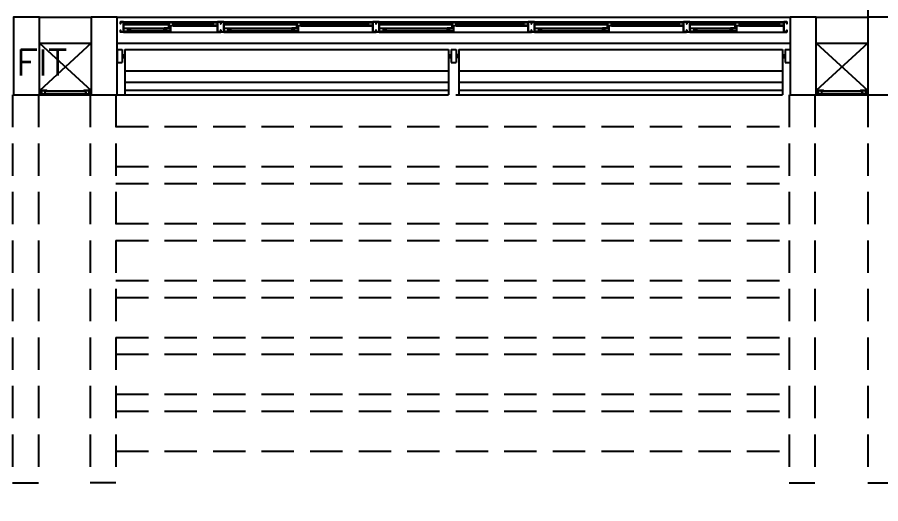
# Model space of a CAD drawing. Header units: millimetres. Extents: x 2801 to 3319, y 1187 to 1422.
# Drawn here: x 3161.98 to 3168.65, y 1264.99 to 1268.75 of the extents above; entities that cross this region are included whole.
import ezdxf

# ---------------------------------------------------------------- set-up
doc = ezdxf.new("R2010")
doc.units = ezdxf.units.MM
doc.linetypes.add('HIDDEN', pattern=[0.375, 0.25, -0.125])
for name, color, linetype in [('AR-ALV', 2, 'Continuous'), ('AR-BRISEPROJ', 1, 'HIDDEN'), ('AR-BRISES', 1, 'Continuous'), ('AR-ESQ', 1, 'Continuous'), ('AR-ESTC', 3, 'Continuous'), ('AR-PEITORIL', 1, 'Continuous'), ('AR-SHAFT', 1, 'Continuous'), ('AR-TALUDE', 1, 'Continuous'), ('AR-TXTCONG', 2, 'Continuous'), ('BR-LINHAS', 1, 'Continuous'), ('BR-MONTANTE', 242, 'Continuous'), ('BR-PAINEL', 1, 'Continuous'), ('BR-SUPORTE', 1, 'Continuous'), ('DT-ESQ-BAGUETE-C', 2, 'Continuous'), ('DT-ESQ-BAGUETE-V', 1, 'Continuous'), ('DT-ESQ-CHAPA DOBRADA-V', 1, 'Continuous'), ('DT-ESQ-PERFIL CADEIRA-C', 2, 'Continuous'), ('DT-ESQ-PERFIL CADEIRA-V', 1, 'Continuous'), ('DT-ESQ-PERFIL U SIMPLES-C', 2, 'Continuous'), ('DT-ESQ-PERFIL U-C', 2, 'Continuous'), ('DT-ESQ-PERFIL U-V', 1, 'Continuous'), ('DT-ESQ-VENEZIANA-C', 2, 'Continuous'), ('DT-ESQ-VENEZIANA-V', 2, 'Continuous'), ('DT-ESQ-VIDRO-C', 2, 'Continuous'), ('PG-PROJ', 1, 'HIDDEN')]:
    doc.layers.add(name, color=color, linetype=linetype)
doc.styles.add('S16', font='simplex.shx', dxfattribs={"width": 1.1, "height": 0.16})

# ---------------------------------------------------------------- blocks, each defined once
blk = doc.blocks.new('EF65-P')
at = {"layer": 'DT-ESQ-BAGUETE-C', "ltscale": 0.1}
for points in [[(0.4225, -0.055), (0.409, -0.055), (0.409, -0.0535), (0.422, -0.0535, 0.414214), (0.4225, -0.053), (0.4225, -0.042, 0.414214), (0.422, -0.0415), (0.409, -0.0415), (0.409, -0.04), (0.4225, -0.04, -0.414214), (0.424, -0.0415), (0.424, -0.0535, -0.414214)], [(0.7015, -0.055), (0.715, -0.055), (0.715, -0.0535), (0.702, -0.0535, -0.414214), (0.7015, -0.053), (0.7015, -0.042, -0.414214), (0.702, -0.0415), (0.715, -0.0415), (0.715, -0.04), (0.7015, -0.04, 0.414214), (0.7, -0.0415), (0.7, -0.0535, 0.414214)], [(1.41, -0.055), (1.3965, -0.055), (1.3965, -0.0535), (1.4095, -0.0535, 0.414214), (1.41, -0.053), (1.41, -0.042, 0.414214), (1.4095, -0.0415), (1.3965, -0.0415), (1.3965, -0.04), (1.41, -0.04, -0.414214), (1.4115, -0.0415), (1.4115, -0.0535, -0.414214)], [(1.9015, -0.055), (1.915, -0.055), (1.915, -0.0535), (1.902, -0.0535, -0.414214), (1.9015, -0.053), (1.9015, -0.042, -0.414214), (1.902, -0.0415), (1.915, -0.0415), (1.915, -0.04), (1.9015, -0.04, 0.414214), (1.9, -0.0415), (1.9, -0.0535, 0.414214)], [(2.61, -0.055), (2.5965, -0.055), (2.5965, -0.0535), (2.6095, -0.0535, 0.414214), (2.61, -0.053), (2.61, -0.042, 0.414214), (2.6095, -0.0415), (2.5965, -0.0415), (2.5965, -0.04), (2.61, -0.04, -0.414214), (2.6115, -0.0415), (2.6115, -0.0535, -0.414214)], [(3.1015, -0.055), (3.115, -0.055), (3.115, -0.0535), (3.102, -0.0535, -0.414214), (3.1015, -0.053), (3.1015, -0.042, -0.414214), (3.102, -0.0415), (3.115, -0.0415), (3.115, -0.04), (3.1015, -0.04, 0.414214), (3.1, -0.0415), (3.1, -0.0535, 0.414214)], [(3.81, -0.055), (3.7965, -0.055), (3.7965, -0.0535), (3.8095, -0.0535, 0.414214), (3.81, -0.053), (3.81, -0.042, 0.414214), (3.8095, -0.0415), (3.7965, -0.0415), (3.7965, -0.04), (3.81, -0.04, -0.414214), (3.8115, -0.0415), (3.8115, -0.0535, -0.414214)], [(4.3015, -0.055), (4.315, -0.055), (4.315, -0.0535), (4.302, -0.0535, -0.414214), (4.3015, -0.053), (4.3015, -0.042, -0.414214), (4.302, -0.0415), (4.315, -0.0415), (4.315, -0.04), (4.3015, -0.04, 0.414214), (4.3, -0.0415), (4.3, -0.0535, 0.414214)], [(4.7975, -0.055), (4.784, -0.055), (4.784, -0.0535), (4.797, -0.0535, 0.414214), (4.7975, -0.053), (4.7975, -0.042, 0.414214), (4.797, -0.0415), (4.784, -0.0415), (4.784, -0.04), (4.7975, -0.04, -0.414214), (4.799, -0.0415), (4.799, -0.0535, -0.414214)], [(5.0765, -0.055), (5.09, -0.055), (5.09, -0.0535), (5.077, -0.0535, -0.414214), (5.0765, -0.053), (5.0765, -0.042, -0.414214), (5.077, -0.0415), (5.09, -0.0415), (5.09, -0.04), (5.0765, -0.04, 0.414214), (5.075, -0.0415), (5.075, -0.0535, 0.414214)], [(0.0735, -0.1), (0.06, -0.1), (0.06, -0.0985), (0.073, -0.0985, 0.414214), (0.0735, -0.098), (0.0735, -0.087, 0.414214), (0.073, -0.0865), (0.06, -0.0865), (0.06, -0.085), (0.0735, -0.085, -0.414214), (0.075, -0.0865), (0.075, -0.0985, -0.414214)], [(0.339, -0.1), (0.3525, -0.1), (0.3525, -0.0985), (0.3395, -0.0985, -0.414214), (0.339, -0.098), (0.339, -0.087, -0.414214), (0.3395, -0.0865), (0.3525, -0.0865), (0.3525, -0.085), (0.339, -0.085, 0.414214), (0.3375, -0.0865), (0.3375, -0.0985, 0.414214)], [(0.8485, -0.1), (0.835, -0.1), (0.835, -0.0985), (0.848, -0.0985, 0.414214), (0.8485, -0.098), (0.8485, -0.087, 0.414214), (0.848, -0.0865), (0.835, -0.0865), (0.835, -0.085), (0.8485, -0.085, -0.414214), (0.85, -0.0865), (0.85, -0.0985, -0.414214)], [(1.3265, -0.1), (1.34, -0.1), (1.34, -0.0985), (1.327, -0.0985, -0.414214), (1.3265, -0.098), (1.3265, -0.087, -0.414214), (1.327, -0.0865), (1.34, -0.0865), (1.34, -0.085), (1.3265, -0.085, 0.414214), (1.325, -0.0865), (1.325, -0.0985, 0.414214)], [(2.0485, -0.1), (2.035, -0.1), (2.035, -0.0985), (2.048, -0.0985, 0.414214), (2.0485, -0.098), (2.0485, -0.087, 0.414214), (2.048, -0.0865), (2.035, -0.0865), (2.035, -0.085), (2.0485, -0.085, -0.414214), (2.05, -0.0865), (2.05, -0.0985, -0.414214)], [(2.5265, -0.1), (2.54, -0.1), (2.54, -0.0985), (2.527, -0.0985, -0.414214), (2.5265, -0.098), (2.5265, -0.087, -0.414214), (2.527, -0.0865), (2.54, -0.0865), (2.54, -0.085), (2.5265, -0.085, 0.414214), (2.525, -0.0865), (2.525, -0.0985, 0.414214)], [(3.2485, -0.1), (3.235, -0.1), (3.235, -0.0985), (3.248, -0.0985, 0.414214), (3.2485, -0.098), (3.2485, -0.087, 0.414214), (3.248, -0.0865), (3.235, -0.0865), (3.235, -0.085), (3.2485, -0.085, -0.414214), (3.25, -0.0865), (3.25, -0.0985, -0.414214)], [(3.7265, -0.1), (3.74, -0.1), (3.74, -0.0985), (3.727, -0.0985, -0.414214), (3.7265, -0.098), (3.7265, -0.087, -0.414214), (3.727, -0.0865), (3.74, -0.0865), (3.74, -0.085), (3.7265, -0.085, 0.414214), (3.725, -0.0865), (3.725, -0.0985, 0.414214)], [(4.4485, -0.1), (4.435, -0.1), (4.435, -0.0985), (4.448, -0.0985, 0.414214), (4.4485, -0.098), (4.4485, -0.087, 0.414214), (4.448, -0.0865), (4.435, -0.0865), (4.435, -0.085), (4.4485, -0.085, -0.414214), (4.45, -0.0865), (4.45, -0.0985, -0.414214)], [(4.714, -0.1), (4.7275, -0.1), (4.7275, -0.0985), (4.7145, -0.0985, -0.414214), (4.714, -0.098), (4.714, -0.087, -0.414214), (4.7145, -0.0865), (4.7275, -0.0865), (4.7275, -0.085), (4.714, -0.085, 0.414214), (4.7125, -0.0865), (4.7125, -0.0985, 0.414214)]]:
    blk.add_lwpolyline(points, format="xyb", close=True, dxfattribs=at)
at = {"layer": 'DT-ESQ-BAGUETE-V', "ltscale": 0.1}
for p, q in [((0.4225, -0.04), (0.7015, -0.04)), ((1.41, -0.04), (1.9015, -0.04)), ((2.61, -0.04), (3.1015, -0.04)), ((3.81, -0.04), (4.3015, -0.04)), ((4.7975, -0.04), (5.0765, -0.04)), ((0.0735, -0.085), (0.339, -0.085)), ((0.8485, -0.085), (1.3265, -0.085)), ((2.0485, -0.085), (2.5265, -0.085)), ((3.2485, -0.085), (3.7265, -0.085)), ((4.4485, -0.085), (4.714, -0.085))]:
    blk.add_line(p, q, dxfattribs=at)
at = {"layer": 'DT-ESQ-CHAPA DOBRADA-V', "ltscale": 0.1}
for p, q in [((0.025, -0.052), (0.374, -0.052)), ((0.025, -0.055), (0.374, -0.055)), ((0.8, -0.052), (1.3615, -0.052)), ((0.8, -0.055), (1.3615, -0.055)), ((2, -0.052), (2.5615, -0.052)), ((2, -0.055), (2.5615, -0.055)), ((3.2, -0.052), (3.7615, -0.052)), ((3.2, -0.055), (3.7615, -0.055)), ((4.4, -0.052), (4.749, -0.052)), ((4.4, -0.055), (4.749, -0.055))]:
    blk.add_line(p, q, dxfattribs=at)
at = {"layer": 'DT-ESQ-PERFIL CADEIRA-C', "ltscale": 0.1}
for p, q in [((0.376, -0.0635), (0.4225, -0.0635)), ((0.75, -0.0635), (0.7015, -0.0635)), ((1.3635, -0.0635), (1.41, -0.0635)), ((1.95, -0.0635), (1.9015, -0.0635)), ((2.5635, -0.0635), (2.61, -0.0635)), ((3.15, -0.0635), (3.1015, -0.0635)), ((3.7635, -0.0635), (3.81, -0.0635)), ((4.35, -0.0635), (4.3015, -0.0635)), ((4.751, -0.0635), (4.7975, -0.0635)), ((5.125, -0.0635), (5.0765, -0.0635)), ((0.025, -0.1085), (0.0735, -0.1085)), ((0.3855, -0.1085), (0.339, -0.1085)), ((0.8, -0.1085), (0.8485, -0.1085)), ((1.373, -0.1085), (1.3265, -0.1085)), ((2, -0.1085), (2.0485, -0.1085)), ((2.573, -0.1085), (2.5265, -0.1085)), ((3.2, -0.1085), (3.2485, -0.1085)), ((3.773, -0.1085), (3.7265, -0.1085)), ((4.4, -0.1085), (4.4485, -0.1085)), ((4.7605, -0.1085), (4.714, -0.1085))]:
    blk.add_line(p, q, dxfattribs=at)
for points in [[(0.4225, -0.062, -1), (0.4225, -0.065), (0.376, -0.065, -0.414214), (0.374, -0.063), (0.374, -0.042, -0.414214), (0.376, -0.04), (0.4075, -0.04, -0.414214), (0.409, -0.0415), (0.409, -0.062)], [(0.409, -0.0635, -0.198913), (0.4079, -0.0631, -0.198913), (0.4075, -0.062), (0.4075, -0.042, 0.414214), (0.407, -0.0415), (0.376, -0.0415, 0.414214), (0.3755, -0.042), (0.3755, -0.063, 0.414214), (0.376, -0.0635)], [(0.7015, -0.065), (0.75, -0.065), (0.75, -0.0635), (0.715, -0.0635, 0.198912), (0.7161, -0.0631, 0.198913), (0.7165, -0.062), (0.7165, -0.042, -0.414214), (0.717, -0.0415), (0.75, -0.0415), (0.75, -0.04), (0.7165, -0.04, 0.414214), (0.715, -0.0415), (0.715, -0.0535), (0.715, -0.055), (0.715, -0.062), (0.7015, -0.062, 1)], [(1.41, -0.062, -1), (1.41, -0.065), (1.3635, -0.065, -0.414214), (1.3615, -0.063), (1.3615, -0.042, -0.414214), (1.3635, -0.04), (1.395, -0.04, -0.414214), (1.3965, -0.0415), (1.3965, -0.062)], [(1.3965, -0.0635, -0.198913), (1.3954, -0.0631, -0.198913), (1.395, -0.062), (1.395, -0.042, 0.414214), (1.3945, -0.0415), (1.3635, -0.0415, 0.414214), (1.363, -0.042), (1.363, -0.063, 0.414214), (1.3635, -0.0635)], [(1.9015, -0.065), (1.95, -0.065), (1.95, -0.0635), (1.915, -0.0635, 0.198912), (1.9161, -0.0631, 0.198913), (1.9165, -0.062), (1.9165, -0.042, -0.414214), (1.917, -0.0415), (1.95, -0.0415), (1.95, -0.04), (1.9165, -0.04, 0.414214), (1.915, -0.0415), (1.915, -0.0535), (1.915, -0.055), (1.915, -0.062), (1.9015, -0.062, 1)], [(2.61, -0.062, -1), (2.61, -0.065), (2.5635, -0.065, -0.414214), (2.5615, -0.063), (2.5615, -0.042, -0.414214), (2.5635, -0.04), (2.595, -0.04, -0.414214), (2.5965, -0.0415), (2.5965, -0.062)], [(2.5965, -0.0635, -0.198913), (2.5954, -0.0631, -0.198913), (2.595, -0.062), (2.595, -0.042, 0.414214), (2.5945, -0.0415), (2.5635, -0.0415, 0.414214), (2.563, -0.042), (2.563, -0.063, 0.414214), (2.5635, -0.0635)], [(3.1015, -0.065), (3.15, -0.065), (3.15, -0.0635), (3.115, -0.0635, 0.198912), (3.1161, -0.0631, 0.198913), (3.1165, -0.062), (3.1165, -0.042, -0.414214), (3.117, -0.0415), (3.15, -0.0415), (3.15, -0.04), (3.1165, -0.04, 0.414214), (3.115, -0.0415), (3.115, -0.0535), (3.115, -0.055), (3.115, -0.062), (3.1015, -0.062, 1)], [(3.81, -0.062, -1), (3.81, -0.065), (3.7635, -0.065, -0.414214), (3.7615, -0.063), (3.7615, -0.042, -0.414214), (3.7635, -0.04), (3.795, -0.04, -0.414214), (3.7965, -0.0415), (3.7965, -0.062)], [(3.7965, -0.0635, -0.198913), (3.7954, -0.0631, -0.198913), (3.795, -0.062), (3.795, -0.042, 0.414214), (3.7945, -0.0415), (3.7635, -0.0415, 0.414214), (3.763, -0.042), (3.763, -0.063, 0.414214), (3.7635, -0.0635)], [(4.3015, -0.065), (4.35, -0.065), (4.35, -0.0635), (4.315, -0.0635, 0.198912), (4.3161, -0.0631, 0.198913), (4.3165, -0.062), (4.3165, -0.042, -0.414214), (4.317, -0.0415), (4.35, -0.0415), (4.35, -0.04), (4.3165, -0.04, 0.414214), (4.315, -0.0415), (4.315, -0.0535), (4.315, -0.055), (4.315, -0.062), (4.3015, -0.062, 1)], [(4.7975, -0.062, -1), (4.7975, -0.065), (4.751, -0.065, -0.414214), (4.749, -0.063), (4.749, -0.042, -0.414214), (4.751, -0.04), (4.7825, -0.04, -0.414214), (4.784, -0.0415), (4.784, -0.062)], [(4.784, -0.0635, -0.198913), (4.7829, -0.0631, -0.198913), (4.7825, -0.062), (4.7825, -0.042, 0.414214), (4.782, -0.0415), (4.751, -0.0415, 0.414214), (4.7505, -0.042), (4.7505, -0.063, 0.414214), (4.751, -0.0635)], [(5.0765, -0.065), (5.125, -0.065), (5.125, -0.0635), (5.09, -0.0635, 0.198912), (5.0911, -0.0631, 0.198913), (5.0915, -0.062), (5.0915, -0.042, -0.414214), (5.092, -0.0415), (5.125, -0.0415), (5.125, -0.04), (5.0915, -0.04, 0.414214), (5.09, -0.0415), (5.09, -0.0535), (5.09, -0.055), (5.09, -0.062), (5.0765, -0.062, 1)], [(0.0735, -0.11), (0.025, -0.11), (0.025, -0.1085), (0.06, -0.1085, -0.198912), (0.0589, -0.1081, -0.198913), (0.0585, -0.107), (0.0585, -0.087, 0.414214), (0.058, -0.0865), (0.025, -0.0865), (0.025, -0.085), (0.0585, -0.085, -0.414214), (0.06, -0.0865), (0.06, -0.0985), (0.06, -0.1), (0.06, -0.107), (0.0735, -0.107, -1)], [(0.339, -0.107, 1), (0.339, -0.11), (0.3855, -0.11, 0.414214), (0.3875, -0.108), (0.3875, -0.087, 0.414214), (0.3855, -0.085), (0.354, -0.085, 0.414214), (0.3525, -0.0865), (0.3525, -0.107)], [(0.3525, -0.1085, 0.198913), (0.3536, -0.1081, 0.198913), (0.354, -0.107), (0.354, -0.087, -0.414214), (0.3545, -0.0865), (0.3855, -0.0865, -0.414214), (0.386, -0.087), (0.386, -0.108, -0.414214), (0.3855, -0.1085)], [(0.8485, -0.11), (0.8, -0.11), (0.8, -0.1085), (0.835, -0.1085, -0.198912), (0.8339, -0.1081, -0.198913), (0.8335, -0.107), (0.8335, -0.087, 0.414214), (0.833, -0.0865), (0.8, -0.0865), (0.8, -0.085), (0.8335, -0.085, -0.414214), (0.835, -0.0865), (0.835, -0.0985), (0.835, -0.1), (0.835, -0.107), (0.8485, -0.107, -1)], [(1.3265, -0.107, 1), (1.3265, -0.11), (1.373, -0.11, 0.414214), (1.375, -0.108), (1.375, -0.087, 0.414214), (1.373, -0.085), (1.3415, -0.085, 0.414214), (1.34, -0.0865), (1.34, -0.107)], [(1.34, -0.1085, 0.198913), (1.3411, -0.1081, 0.198913), (1.3415, -0.107), (1.3415, -0.087, -0.414214), (1.342, -0.0865), (1.373, -0.0865, -0.414214), (1.3735, -0.087), (1.3735, -0.108, -0.414214), (1.373, -0.1085)], [(2.0485, -0.11), (2, -0.11), (2, -0.1085), (2.035, -0.1085, -0.198912), (2.0339, -0.1081, -0.198913), (2.0335, -0.107), (2.0335, -0.087, 0.414214), (2.033, -0.0865), (2, -0.0865), (2, -0.085), (2.0335, -0.085, -0.414214), (2.035, -0.0865), (2.035, -0.0985), (2.035, -0.1), (2.035, -0.107), (2.0485, -0.107, -1)], [(2.5265, -0.107, 1), (2.5265, -0.11), (2.573, -0.11, 0.414214), (2.575, -0.108), (2.575, -0.087, 0.414214), (2.573, -0.085), (2.5415, -0.085, 0.414214), (2.54, -0.0865), (2.54, -0.107)], [(2.54, -0.1085, 0.198913), (2.5411, -0.1081, 0.198913), (2.5415, -0.107), (2.5415, -0.087, -0.414214), (2.542, -0.0865), (2.573, -0.0865, -0.414214), (2.5735, -0.087), (2.5735, -0.108, -0.414214), (2.573, -0.1085)], [(3.2485, -0.11), (3.2, -0.11), (3.2, -0.1085), (3.235, -0.1085, -0.198912), (3.2339, -0.1081, -0.198913), (3.2335, -0.107), (3.2335, -0.087, 0.414214), (3.233, -0.0865), (3.2, -0.0865), (3.2, -0.085), (3.2335, -0.085, -0.414214), (3.235, -0.0865), (3.235, -0.0985), (3.235, -0.1), (3.235, -0.107), (3.2485, -0.107, -1)], [(3.7265, -0.107, 1), (3.7265, -0.11), (3.773, -0.11, 0.414214), (3.775, -0.108), (3.775, -0.087, 0.414214), (3.773, -0.085), (3.7415, -0.085, 0.414214), (3.74, -0.0865), (3.74, -0.107)], [(3.74, -0.1085, 0.198913), (3.7411, -0.1081, 0.198913), (3.7415, -0.107), (3.7415, -0.087, -0.414214), (3.742, -0.0865), (3.773, -0.0865, -0.414214), (3.7735, -0.087), (3.7735, -0.108, -0.414214), (3.773, -0.1085)], [(4.4485, -0.11), (4.4, -0.11), (4.4, -0.1085), (4.435, -0.1085, -0.198912), (4.4339, -0.1081, -0.198913), (4.4335, -0.107), (4.4335, -0.087, 0.414214), (4.433, -0.0865), (4.4, -0.0865), (4.4, -0.085), (4.4335, -0.085, -0.414214), (4.435, -0.0865), (4.435, -0.0985), (4.435, -0.1), (4.435, -0.107), (4.4485, -0.107, -1)], [(4.714, -0.107, 1), (4.714, -0.11), (4.7605, -0.11, 0.414214), (4.7625, -0.108), (4.7625, -0.087, 0.414214), (4.7605, -0.085), (4.729, -0.085, 0.414214), (4.7275, -0.0865), (4.7275, -0.107)], [(4.7275, -0.1085, 0.198913), (4.7286, -0.1081, 0.198913), (4.729, -0.107), (4.729, -0.087, -0.414214), (4.7295, -0.0865), (4.7605, -0.0865, -0.414214), (4.761, -0.087), (4.761, -0.108, -0.414214), (4.7605, -0.1085)]]:
    blk.add_lwpolyline(points, format="xyb", close=True, dxfattribs=at)
at = {"layer": 'DT-ESQ-PERFIL CADEIRA-V', "ltscale": 0.1}
for p, q in [((0.4075, -0.065), (0.7015, -0.065)), ((1.395, -0.065), (1.9015, -0.065)), ((2.595, -0.065), (3.1015, -0.065)), ((3.795, -0.065), (4.3015, -0.065)), ((4.7825, -0.065), (5.0765, -0.065)), ((0.0735, -0.11), (0.339, -0.11)), ((0.8485, -0.11), (1.3265, -0.11)), ((2.0485, -0.11), (2.5265, -0.11)), ((3.2485, -0.11), (3.7265, -0.11)), ((4.4485, -0.11), (4.714, -0.11))]:
    blk.add_line(p, q, dxfattribs=at)
at = {"layer": 'DT-ESQ-PERFIL U SIMPLES-C', "ltscale": 0.1}
for points in [[(0.376, -0.077), (0.384, -0.077), (0.384, -0.0755), (0.376, -0.0755, -0.414214), (0.3755, -0.075), (0.3755, -0.067, -0.414214), (0.376, -0.0665), (0.384, -0.0665), (0.384, -0.065), (0.376, -0.065, 0.414214), (0.374, -0.067), (0.374, -0.075, 0.414214)], [(1.3635, -0.077), (1.3715, -0.077), (1.3715, -0.0755), (1.3635, -0.0755, -0.414214), (1.363, -0.075), (1.363, -0.067, -0.414214), (1.3635, -0.0665), (1.3715, -0.0665), (1.3715, -0.065), (1.3635, -0.065, 0.414214), (1.3615, -0.067), (1.3615, -0.075, 0.414214)], [(2.5635, -0.077), (2.5715, -0.077), (2.5715, -0.0755), (2.5635, -0.0755, -0.414214), (2.563, -0.075), (2.563, -0.067, -0.414214), (2.5635, -0.0665), (2.5715, -0.0665), (2.5715, -0.065), (2.5635, -0.065, 0.414214), (2.5615, -0.067), (2.5615, -0.075, 0.414214)], [(3.7635, -0.077), (3.7715, -0.077), (3.7715, -0.0755), (3.7635, -0.0755, -0.414214), (3.763, -0.075), (3.763, -0.067, -0.414214), (3.7635, -0.0665), (3.7715, -0.0665), (3.7715, -0.065), (3.7635, -0.065, 0.414214), (3.7615, -0.067), (3.7615, -0.075, 0.414214)], [(4.751, -0.077), (4.759, -0.077), (4.759, -0.0755), (4.751, -0.0755, -0.414214), (4.7505, -0.075), (4.7505, -0.067, -0.414214), (4.751, -0.0665), (4.759, -0.0665), (4.759, -0.065), (4.751, -0.065, 0.414214), (4.749, -0.067), (4.749, -0.075, 0.414214)], [(0.3855, -0.073), (0.3775, -0.073), (0.3775, -0.0745), (0.3855, -0.0745, -0.414214), (0.386, -0.075), (0.386, -0.083, -0.414214), (0.3855, -0.0835), (0.3775, -0.0835), (0.3775, -0.085), (0.3855, -0.085, 0.414214), (0.3875, -0.083), (0.3875, -0.075, 0.414214)], [(1.373, -0.073), (1.365, -0.073), (1.365, -0.0745), (1.373, -0.0745, -0.414214), (1.3735, -0.075), (1.3735, -0.083, -0.414214), (1.373, -0.0835), (1.365, -0.0835), (1.365, -0.085), (1.373, -0.085, 0.414214), (1.375, -0.083), (1.375, -0.075, 0.414214)], [(2.573, -0.073), (2.565, -0.073), (2.565, -0.0745), (2.573, -0.0745, -0.414214), (2.5735, -0.075), (2.5735, -0.083, -0.414214), (2.573, -0.0835), (2.565, -0.0835), (2.565, -0.085), (2.573, -0.085, 0.414214), (2.575, -0.083), (2.575, -0.075, 0.414214)], [(3.773, -0.073), (3.765, -0.073), (3.765, -0.0745), (3.773, -0.0745, -0.414214), (3.7735, -0.075), (3.7735, -0.083, -0.414214), (3.773, -0.0835), (3.765, -0.0835), (3.765, -0.085), (3.773, -0.085, 0.414214), (3.775, -0.083), (3.775, -0.075, 0.414214)], [(4.7605, -0.073), (4.7525, -0.073), (4.7525, -0.0745), (4.7605, -0.0745, -0.414214), (4.761, -0.075), (4.761, -0.083, -0.414214), (4.7605, -0.0835), (4.7525, -0.0835), (4.7525, -0.085), (4.7605, -0.085, 0.414214), (4.7625, -0.083), (4.7625, -0.075, 0.414214)]]:
    blk.add_lwpolyline(points, format="xyb", close=True, dxfattribs=at)
at = {"layer": 'DT-ESQ-PERFIL U-C', "ltscale": 0.1}
for points in [[(0, -0.0365, -0.414214), (0.0015, -0.035), (0.0235, -0.035, -0.414214), (0.025, -0.0365), (0.025, -0.1135, -0.414214), (0.0235, -0.115), (0.0015, -0.115, -0.414214), (0, -0.1135), (0, -0.1), (0.0015, -0.1), (0.0015, -0.113, 0.414214), (0.002, -0.1135), (0.023, -0.1135, 0.414214), (0.0235, -0.113), (0.0235, -0.037, 0.414214), (0.023, -0.0365), (0.002, -0.0365, 0.414214), (0.0015, -0.037), (0.0015, -0.05), (0, -0.05)], [(0.775, -0.0365, 0.414214), (0.7735, -0.035), (0.7515, -0.035, 0.414214), (0.75, -0.0365), (0.75, -0.1135, 0.414214), (0.7515, -0.115), (0.7735, -0.115, 0.414214), (0.775, -0.1135), (0.775, -0.1), (0.7735, -0.1), (0.7735, -0.113, -0.414214), (0.773, -0.1135), (0.752, -0.1135, -0.414214), (0.7515, -0.113), (0.7515, -0.037, -0.414214), (0.752, -0.0365), (0.773, -0.0365, -0.414214), (0.7735, -0.037), (0.7735, -0.05), (0.775, -0.05)], [(0.775, -0.0365, -0.414214), (0.7765, -0.035), (0.7985, -0.035, -0.414214), (0.8, -0.0365), (0.8, -0.1135, -0.414214), (0.7985, -0.115), (0.7765, -0.115, -0.414214), (0.775, -0.1135), (0.775, -0.1), (0.7765, -0.1), (0.7765, -0.113, 0.414214), (0.777, -0.1135), (0.798, -0.1135, 0.414214), (0.7985, -0.113), (0.7985, -0.037, 0.414214), (0.798, -0.0365), (0.777, -0.0365, 0.414214), (0.7765, -0.037), (0.7765, -0.05), (0.775, -0.05)], [(1.975, -0.0365, 0.414214), (1.9735, -0.035), (1.9515, -0.035, 0.414214), (1.95, -0.0365), (1.95, -0.1135, 0.414214), (1.9515, -0.115), (1.9735, -0.115, 0.414214), (1.975, -0.1135), (1.975, -0.1), (1.9735, -0.1), (1.9735, -0.113, -0.414214), (1.973, -0.1135), (1.952, -0.1135, -0.414214), (1.9515, -0.113), (1.9515, -0.037, -0.414214), (1.952, -0.0365), (1.973, -0.0365, -0.414214), (1.9735, -0.037), (1.9735, -0.05), (1.975, -0.05)], [(1.975, -0.0365, -0.414214), (1.9765, -0.035), (1.9985, -0.035, -0.414214), (2, -0.0365), (2, -0.1135, -0.414214), (1.9985, -0.115), (1.9765, -0.115, -0.414214), (1.975, -0.1135), (1.975, -0.1), (1.9765, -0.1), (1.9765, -0.113, 0.414214), (1.977, -0.1135), (1.998, -0.1135, 0.414214), (1.9985, -0.113), (1.9985, -0.037, 0.414214), (1.998, -0.0365), (1.977, -0.0365, 0.414214), (1.9765, -0.037), (1.9765, -0.05), (1.975, -0.05)], [(3.175, -0.0365, 0.414214), (3.1735, -0.035), (3.1515, -0.035, 0.414214), (3.15, -0.0365), (3.15, -0.1135, 0.414214), (3.1515, -0.115), (3.1735, -0.115, 0.414214), (3.175, -0.1135), (3.175, -0.1), (3.1735, -0.1), (3.1735, -0.113, -0.414214), (3.173, -0.1135), (3.152, -0.1135, -0.414214), (3.1515, -0.113), (3.1515, -0.037, -0.414214), (3.152, -0.0365), (3.173, -0.0365, -0.414214), (3.1735, -0.037), (3.1735, -0.05), (3.175, -0.05)], [(3.175, -0.0365, -0.414214), (3.1765, -0.035), (3.1985, -0.035, -0.414214), (3.2, -0.0365), (3.2, -0.1135, -0.414214), (3.1985, -0.115), (3.1765, -0.115, -0.414214), (3.175, -0.1135), (3.175, -0.1), (3.1765, -0.1), (3.1765, -0.113, 0.414214), (3.177, -0.1135), (3.198, -0.1135, 0.414214), (3.1985, -0.113), (3.1985, -0.037, 0.414214), (3.198, -0.0365), (3.177, -0.0365, 0.414214), (3.1765, -0.037), (3.1765, -0.05), (3.175, -0.05)], [(4.375, -0.0365, 0.414214), (4.3735, -0.035), (4.3515, -0.035, 0.414214), (4.35, -0.0365), (4.35, -0.1135, 0.414214), (4.3515, -0.115), (4.3735, -0.115, 0.414214), (4.375, -0.1135), (4.375, -0.1), (4.3735, -0.1), (4.3735, -0.113, -0.414214), (4.373, -0.1135), (4.352, -0.1135, -0.414214), (4.3515, -0.113), (4.3515, -0.037, -0.414214), (4.352, -0.0365), (4.373, -0.0365, -0.414214), (4.3735, -0.037), (4.3735, -0.05), (4.375, -0.05)], [(4.375, -0.0365, -0.414214), (4.3765, -0.035), (4.3985, -0.035, -0.414214), (4.4, -0.0365), (4.4, -0.1135, -0.414214), (4.3985, -0.115), (4.3765, -0.115, -0.414214), (4.375, -0.1135), (4.375, -0.1), (4.3765, -0.1), (4.3765, -0.113, 0.414214), (4.377, -0.1135), (4.398, -0.1135, 0.414214), (4.3985, -0.113), (4.3985, -0.037, 0.414214), (4.398, -0.0365), (4.377, -0.0365, 0.414214), (4.3765, -0.037), (4.3765, -0.05), (4.375, -0.05)], [(5.15, -0.0365, 0.414214), (5.1485, -0.035), (5.1265, -0.035, 0.414214), (5.125, -0.0365), (5.125, -0.1135, 0.414214), (5.1265, -0.115), (5.1485, -0.115, 0.414214), (5.15, -0.1135), (5.15, -0.1), (5.1485, -0.1), (5.1485, -0.113, -0.414214), (5.148, -0.1135), (5.127, -0.1135, -0.414214), (5.1265, -0.113), (5.1265, -0.037, -0.414214), (5.127, -0.0365), (5.148, -0.0365, -0.414214), (5.1485, -0.037), (5.1485, -0.05), (5.15, -0.05)]]:
    blk.add_lwpolyline(points, format="xyb", close=True, dxfattribs=at)
at = {"layer": 'DT-ESQ-PERFIL U-V', "ltscale": 0.1}
for p, q in [((0.0235, -0.035), (0.7515, -0.035)), ((0.7985, -0.035), (1.9515, -0.035)), ((1.9985, -0.035), (3.1515, -0.035)), ((3.1985, -0.035), (4.3515, -0.035)), ((4.3985, -0.035), (5.1265, -0.035)), ((0.0235, -0.115), (0.7515, -0.115)), ((0.7985, -0.115), (1.9515, -0.115)), ((1.9985, -0.115), (3.1515, -0.115)), ((3.1985, -0.115), (4.3515, -0.115)), ((4.3985, -0.115), (5.1265, -0.115))]:
    blk.add_line(p, q, dxfattribs=at)
at = {"layer": 'DT-ESQ-VIDRO-C', "ltscale": 0.1}
for points in [[(0.7125, -0.06), (0.7125, -0.057), (0.4115, -0.057), (0.4115, -0.06)], [(1.9125, -0.06), (1.9125, -0.057), (1.399, -0.057), (1.399, -0.06)], [(3.1125, -0.06), (3.1125, -0.057), (2.599, -0.057), (2.599, -0.06)], [(4.3125, -0.06), (4.3125, -0.057), (3.799, -0.057), (3.799, -0.06)], [(5.0875, -0.06), (5.0875, -0.057), (4.7865, -0.057), (4.7865, -0.06)], [(0.063, -0.105), (0.063, -0.102), (0.3495, -0.102), (0.3495, -0.105)], [(0.838, -0.105), (0.838, -0.102), (1.337, -0.102), (1.337, -0.105)], [(2.038, -0.105), (2.038, -0.102), (2.537, -0.102), (2.537, -0.105)], [(3.238, -0.105), (3.238, -0.102), (3.737, -0.102), (3.737, -0.105)], [(4.438, -0.105), (4.438, -0.102), (4.7245, -0.102), (4.7245, -0.105)]]:
    blk.add_lwpolyline(points, close=True, dxfattribs=at)
blk = doc.blocks.new('EF01A-P')
at = {"layer": 'DT-ESQ-BAGUETE-C', "ltscale": 0.1}
for points in [[(0.0015, 0.035), (0.015, 0.035), (0.015, 0.0335), (0.0015, 0.0335), (0.0015, 0.005), (0.015, 0.005), (0.015, 0.0035), (0.0015, 0.0035, -0.414214), (0, 0.005), (0, 0.0335, -0.414214)], [(0.3985, 0.035), (0.385, 0.035), (0.385, 0.0335), (0.3985, 0.0335), (0.3985, 0.005), (0.385, 0.005), (0.385, 0.0035), (0.3985, 0.0035, 0.414214), (0.4, 0.005), (0.4, 0.0335, 0.414214)]]:
    blk.add_lwpolyline(points, format="xyb", close=True, dxfattribs=at)
at = {"layer": 'DT-ESQ-PERFIL CADEIRA-C', "ltscale": 0.1}
for points in [[(0.01, 0.0015), (0.01, 0.003), (0.0015, 0.003, 1), (0.0015, 0), (0.015, 0, 0.414214), (0.0165, 0.0015), (0.0165, 0.0335), (0.043, 0.0335)], [(0.043, 0.0065), (0.018, 0.0065), (0.018, 0.0165), (0.0165, 0.0165), (0.0165, 0.0065, 0.414214), (0.018, 0.005), (0.043, 0.005), (0.0565, 0.005, 1), (0.0565, 0.008), (0.043, 0.008), (0.043, 0.02), (0.043, 0.032), (0.0565, 0.032, 1), (0.0565, 0.035), (0.043, 0.035), (0.0165, 0.035, 0.414214), (0.015, 0.0335), (0.015, 0.0015), (0.0015, 0.0015)], [(0.0415, 0.02), (0.0415, 0.032, -0.414214), (0.043, 0.0335), (0.0565, 0.0335)], [(0.0415, 0.02), (0.0415, 0.008, 0.414214), (0.043, 0.0065), (0.0565, 0.0065)], [(0.357, 0.0065), (0.382, 0.0065), (0.382, 0.0165), (0.3835, 0.0165), (0.3835, 0.0065, -0.414214), (0.382, 0.005), (0.357, 0.005), (0.3435, 0.005, -1), (0.3435, 0.008), (0.357, 0.008), (0.357, 0.02), (0.357, 0.032), (0.3435, 0.032, -1), (0.3435, 0.035), (0.357, 0.035), (0.3835, 0.035, -0.414214), (0.385, 0.0335), (0.385, 0.0015), (0.3985, 0.0015)], [(0.3585, 0.02), (0.3585, 0.032, 0.414214), (0.357, 0.0335), (0.3435, 0.0335)], [(0.3585, 0.02), (0.3585, 0.008, -0.414214), (0.357, 0.0065), (0.3435, 0.0065)], [(0.39, 0.0015), (0.39, 0.003), (0.3985, 0.003, -1), (0.3985, 0), (0.385, 0, -0.414214), (0.3835, 0.0015), (0.3835, 0.0335), (0.357, 0.0335)]]:
    blk.add_lwpolyline(points, format="xyb", dxfattribs=at)
at = {"layer": 'DT-ESQ-PERFIL CADEIRA-V', "ltscale": 0.1}
blk.add_line((0.015, 0), (0.385, 0), dxfattribs=at)
at = {"layer": 'DT-ESQ-VENEZIANA-C', "ltscale": 0.1}
for p, q in [((0.043, 0.0105), (0.357, 0.0105)), ((0.043, 0.009), (0.357, 0.009))]:
    blk.add_line(p, q, dxfattribs=at)
at = {"layer": 'DT-ESQ-VENEZIANA-V', "ltscale": 0.1}
blk.add_line((0.043, 0.031), (0.357, 0.031), dxfattribs=at)
blk = doc.blocks.new('BR-MODULO2')
at = {"layer": 'BR-LINHAS'}
for p, q in [((0.06, -0.2648), (2.56, -0.2648)), ((2.64, -0.2648), (5.14, -0.2648)), ((0.06, -0.3524), (2.56, -0.3524)), ((2.64, -0.3524), (5.14, -0.3524)), ((0.06, -0.4147), (2.56, -0.4147)), ((2.64, -0.4147), (5.14, -0.4147))]:
    blk.add_line(p, q, dxfattribs=at)
at = {"layer": 'BR-MONTANTE'}
for p, q in [((0, -0.1), (0, -0.2)), ((0, -0.1), (0.04, -0.1)), ((0.04, -0.1), (0.04, -0.2)), ((2.5797, -0.1), (2.6197, -0.1)), ((2.5797, -0.1), (2.5797, -0.2)), ((2.6197, -0.1), (2.6197, -0.2)), ((5.16, -0.1), (5.16, -0.2)), ((5.16, -0.1), (5.2, -0.1)), ((5.2, -0.1), (5.2, -0.2)), ((0, -0.2), (0.04, -0.2)), ((2.5797, -0.2), (2.6197, -0.2)), ((5.16, -0.2), (5.2, -0.2))]:
    blk.add_line(p, q, dxfattribs=at)
at = {"layer": 'BR-PAINEL'}
for p, q in [((0.06, -0.1), (2.56, -0.1)), ((0.06, -0.1), (0.06, -0.45)), ((2.56, -0.1), (2.56, -0.45)), ((2.64, -0.1), (2.64, -0.45)), ((2.64, -0.1), (5.14, -0.1)), ((5.14, -0.1), (5.14, -0.45)), ((0.06, -0.45), (2.56, -0.45)), ((2.64, -0.45), (5.14, -0.45))]:
    blk.add_line(p, q, dxfattribs=at)
at = {"layer": 'BR-SUPORTE'}
for p, q in [((0.04, -0.14), (0.06, -0.14)), ((0.04, -0.16), (0.06, -0.16)), ((0.05, -0.14), (0.05, -0.16)), ((2.5597, -0.14), (2.5797, -0.14)), ((2.5597, -0.16), (2.5797, -0.16)), ((2.5697, -0.14), (2.5697, -0.16)), ((2.6397, -0.14), (2.6197, -0.14)), ((2.6397, -0.16), (2.6197, -0.16)), ((2.6297, -0.14), (2.6297, -0.16)), ((5.14, -0.14), (5.16, -0.14)), ((5.14, -0.16), (5.16, -0.16)), ((5.15, -0.14), (5.15, -0.16))]:
    blk.add_line(p, q, dxfattribs=at)
blk = doc.blocks.new('PG-MODULO2-PJ-B')
at = {"layer": 'PG-PROJ'}
for p, q in [((0, 0), (0, -3)), ((5.6, 0), (5.6, -3)), ((0.2, 0), (5.4, 0)), ((0.2, 0), (0.2, -3)), ((5.4, 0), (5.4, -3)), ((0.2, -0.2454), (5.4, -0.2454)), ((0.2, -0.5546), (5.4, -0.5546)), ((0.2, -0.6854), (5.4, -0.6854)), ((0.2, -0.9946), (5.4, -0.9946)), ((0.2, -1.1254), (5.4, -1.1254)), ((0.2, -1.4346), (5.4, -1.4346)), ((0.2, -1.5654), (5.4, -1.5654)), ((0.2, -1.8746), (5.4, -1.8746)), ((0.2, -2.0054), (5.4, -2.0054)), ((0.2, -2.3146), (5.4, -2.3146)), ((0.2, -2.4454), (5.4, -2.4454)), ((0.2, -2.7546), (5.4, -2.7546)), ((0.2, -3), (0, -3)), ((5.4, -3), (5.6, -3))]:
    blk.add_line(p, q, dxfattribs=at)

msp = doc.modelspace()

# ---------------------------------------------------------------- linework, layer by layer
at = {"layer": 'AR-ALV'}
for p, q in [((3168.5499, 1273.3998), (3168.5499, 1268.7498)), ((3162.1499, 1268.7498), (3162.5499, 1268.7498)), ((3168.1499, 1268.7498), (3168.5499, 1268.7498)), ((3162.1499, 1268.5498), (3162.5499, 1268.5498)), ((3168.1499, 1268.5498), (3168.5499, 1268.5498))]:
    msp.add_line(p, q, dxfattribs=at)
at = {"layer": 'AR-BRISEPROJ'}
for p, q in [((3168.5499, 1268.1498), (3168.5499, 1265.1498)), ((3168.5499, 1265.1498), (3168.7499, 1265.1498))]:
    msp.add_line(p, q, dxfattribs=at)
at = {"layer": 'AR-ESTC'}
for points in [[(3161.9499, 1268.1498), (3162.1499, 1268.1498), (3162.1499, 1268.7498), (3161.9499, 1268.7498)], [(3162.5499, 1268.1498), (3162.7499, 1268.1498), (3162.7499, 1268.7498), (3162.5499, 1268.7498)], [(3167.9499, 1268.1498), (3168.1499, 1268.1498), (3168.1499, 1268.7498), (3167.9499, 1268.7498)], [(3168.5499, 1268.1498), (3168.7499, 1268.1498), (3168.7499, 1268.7498), (3168.5499, 1268.7498)]]:
    msp.add_lwpolyline(points, close=True, dxfattribs=at)
at = {"layer": 'AR-PEITORIL'}
for p, q in [((3162.7499, 1268.7498), (3167.9499, 1268.7498)), ((3162.7499, 1268.5498), (3167.9499, 1268.5498))]:
    msp.add_line(p, q, dxfattribs=at)
at = {"layer": 'AR-SHAFT'}
for p, q in [((3162.1499, 1268.5498), (3162.5495, 1268.1844)), ((3162.5499, 1268.5498), (3162.1514, 1268.1848)), ((3168.1499, 1268.5498), (3168.5495, 1268.1844)), ((3168.5499, 1268.5498), (3168.1514, 1268.1848))]:
    msp.add_line(p, q, dxfattribs=at)
at = {"layer": 'AR-TALUDE'}
msp.add_open_spline([(3124.3675, 1268.2584), (3124.8707, 1261.7606), (3127.5572, 1246.7648), (3144.9417, 1233.6191), (3156.1673, 1236.3321), (3164.4484, 1242.0317), (3171.6254, 1254.5339), (3176.6316, 1265.464), (3181.1956, 1274.1782), (3183.2408, 1280.0816)], degree=3, knots=[0.874603, 0.874603, 0.874603, 0.874603, 13.033613, 24.300817, 33.994288, 45.623477, 57.311406, 66.544355, 85.146679, 85.146679, 85.146679, 85.146679], dxfattribs=at)

# ---------------------------------------------------------------- block references
at = {"layer": 'AR-BRISEPROJ'}
for p in [(3156.5424, 1268.1498), (3162.5409, 1268.1498)]:
    msp.add_blockref('PG-MODULO2-PJ-B', p, dxfattribs=at)
at = {"layer": 'AR-BRISES'}
msp.add_blockref('BR-MODULO2', (3162.7499, 1268.5998), dxfattribs=at)
at = {"layer": 'AR-ESQ'}
for name, p in [('EF65-P', (3162.7749, 1268.7498)), ('EF01A-P', (3162.1499, 1268.1498)), ('EF01A-P', (3168.1499, 1268.1498))]:
    msp.add_blockref(name, p, dxfattribs=at)

# ---------------------------------------------------------------- texts
at = {"layer": 'AR-TXTCONG', "style": 'S16', "width": 1.1}
msp.add_text('FIT', height=0.2, rotation=360, dxfattribs=at).set_placement((3161.969, 1268.2995))

doc.saveas('drawing.dxf')
